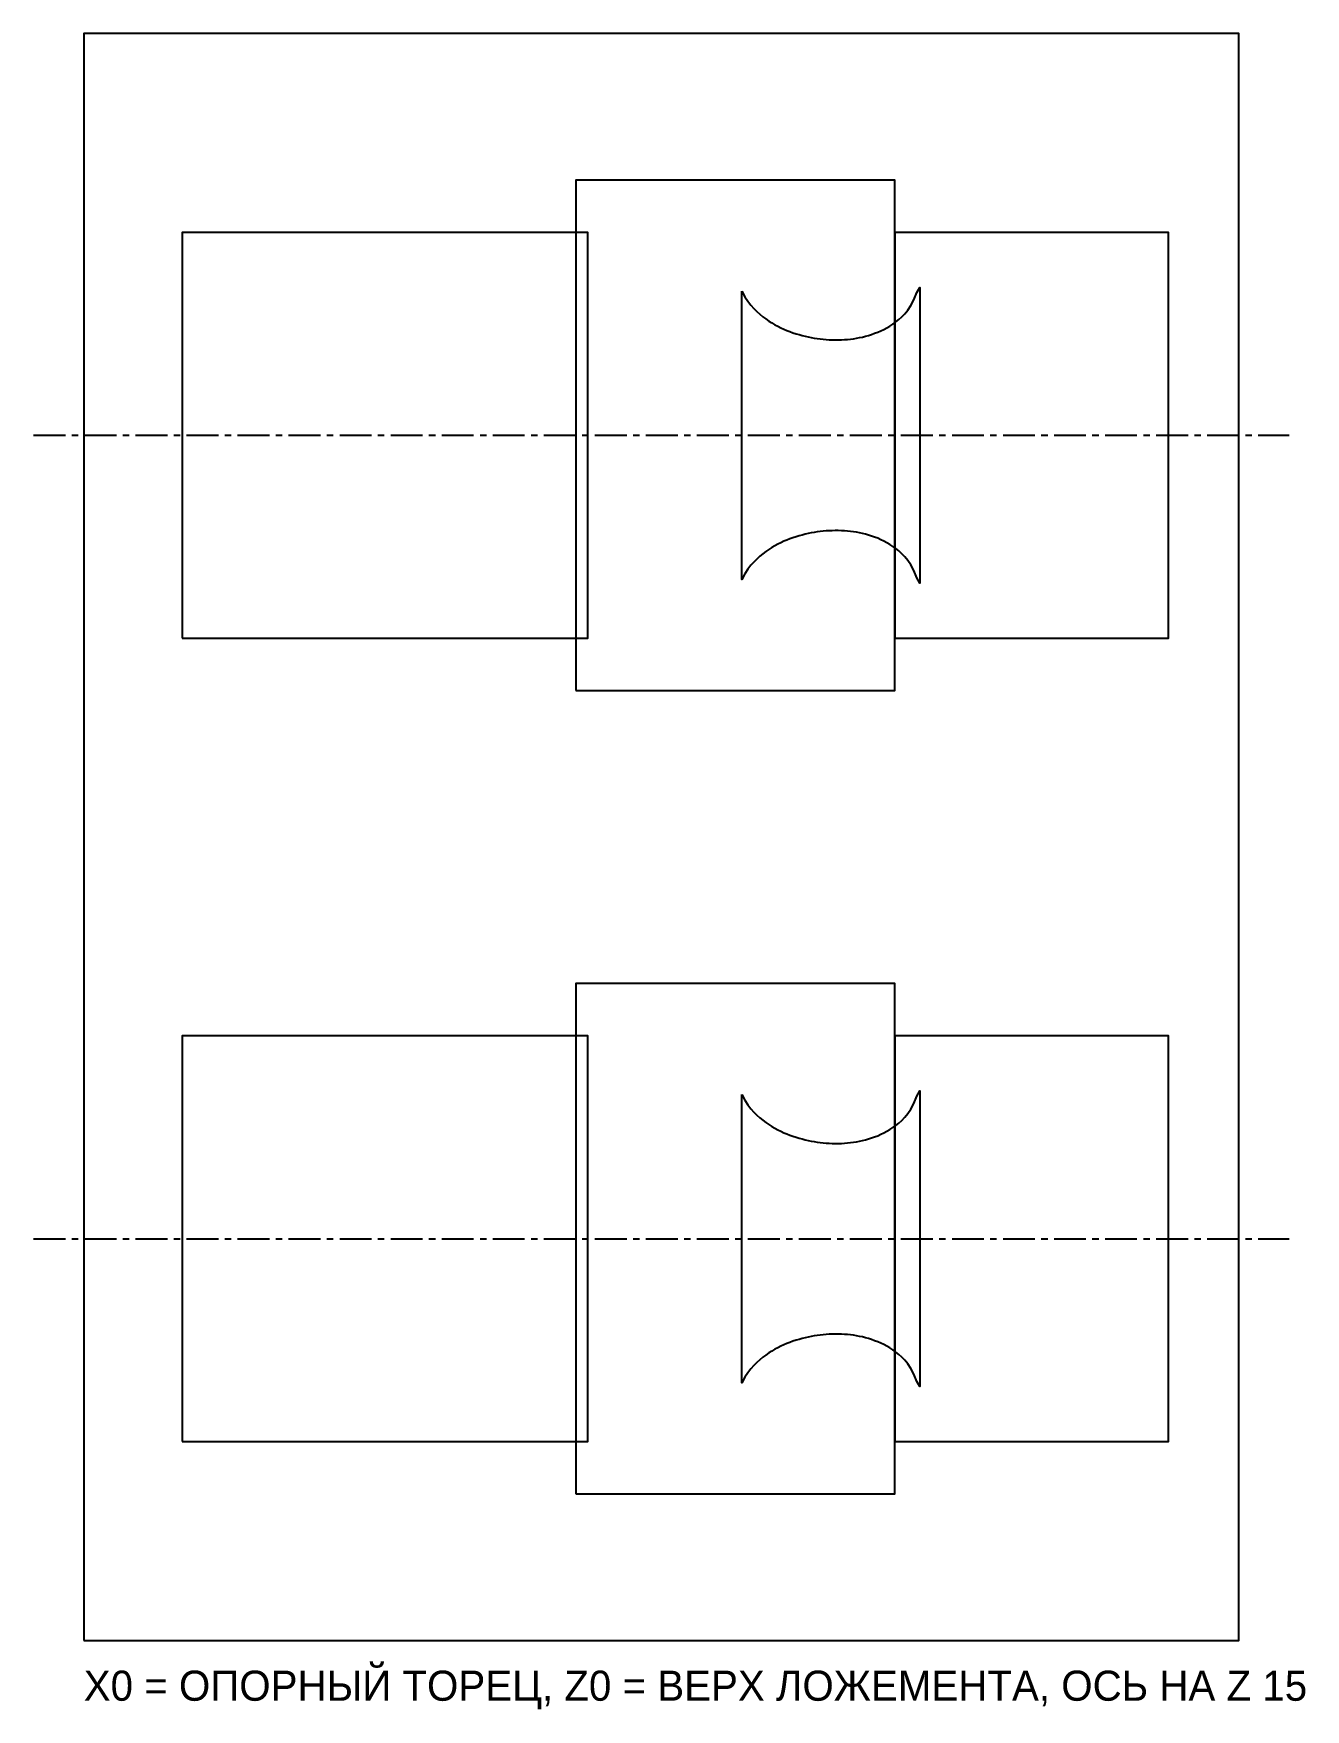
# Model space of a CAD drawing. Header units: millimetres. Extents: x -55 to 72, y -87 to 80.
import ezdxf

# ---------------------------------------------------------------- set-up
doc = ezdxf.new("R2010")
doc.units = ezdxf.units.MM
doc.linetypes.add('CENTER', pattern=[5.08, 3.175, -0.635, 0.635, -0.635])
for name, color, linetype in [('AXIS', 1, 'CENTER'), ('FLUTE_ZONE', 5, 'CONTINUOUS'), ('NEST', 7, 'CONTINUOUS'), ('POCKET', 1, 'CONTINUOUS'), ('TEXT', 8, 'CONTINUOUS'), ('TROUGH', 3, 'CONTINUOUS')]:
    doc.layers.add(name, color=color, linetype=linetype)

msp = doc.modelspace()

# ---------------------------------------------------------------- linework, layer by layer
at = {"layer": 'AXIS'}
for p, q in [((-55, 40), (70, 40)), ((-55, -40), (70, -40))]:
    msp.add_line(p, q, dxfattribs=at)
at = {"layer": 'FLUTE_ZONE'}
for points in [[(15.5, 54.36), (15.8, 53.79), (16.1, 53.34), (16.4, 52.95), (16.7, 52.62), (17, 52.32), (17.3, 52.05), (17.61, 51.8), (17.91, 51.58), (18.21, 51.37), (18.51, 51.19), (18.81, 51.01), (19.11, 50.85), (19.41, 50.7), (19.71, 50.56), (20.01, 50.43), (20.31, 50.32), (20.61, 50.21), (20.91, 50.11), (21.21, 50.02), (21.52, 49.94), (21.82, 49.86), (22.12, 49.79), (22.42, 49.73), (22.72, 49.68), (23.02, 49.63), (23.32, 49.59), (23.62, 49.56), (23.92, 49.53), (24.22, 49.51), (24.52, 49.5), (24.82, 49.49), (25.12, 49.49), (25.43, 49.5), (25.73, 49.52), (26.03, 49.54), (26.33, 49.57), (26.63, 49.61), (26.93, 49.66), (27.23, 49.72), (27.53, 49.78), (27.83, 49.86), (28.13, 49.94), (28.43, 50.04), (28.73, 50.15), (29.04, 50.26), (29.34, 50.4), (29.64, 50.54), (29.94, 50.7), (30.24, 50.87), (30.54, 51.07), (30.84, 51.28), (31.14, 51.52), (31.44, 51.79), (31.74, 52.1), (32.04, 52.47), (32.34, 52.91), (32.64, 53.48), (32.95, 54.2), (33.25, 54.72), (33.25, 25.28), (32.95, 25.8), (32.64, 26.52), (32.34, 27.09), (32.04, 27.53), (31.74, 27.9), (31.44, 28.21), (31.14, 28.48), (30.84, 28.72), (30.54, 28.93), (30.24, 29.13), (29.94, 29.3), (29.64, 29.46), (29.34, 29.6), (29.04, 29.74), (28.73, 29.85), (28.43, 29.96), (28.13, 30.06), (27.83, 30.14), (27.53, 30.22), (27.23, 30.28), (26.93, 30.34), (26.63, 30.39), (26.33, 30.43), (26.03, 30.46), (25.73, 30.48), (25.43, 30.5), (25.12, 30.51), (24.82, 30.51), (24.52, 30.5), (24.22, 30.49), (23.92, 30.47), (23.62, 30.44), (23.32, 30.41), (23.02, 30.37), (22.72, 30.32), (22.42, 30.27), (22.12, 30.21), (21.82, 30.14), (21.52, 30.06), (21.21, 29.98), (20.91, 29.89), (20.61, 29.79), (20.31, 29.68), (20.01, 29.57), (19.71, 29.44), (19.41, 29.3), (19.11, 29.15), (18.81, 28.99), (18.51, 28.81), (18.21, 28.63), (17.91, 28.42), (17.61, 28.2), (17.3, 27.95), (17, 27.68), (16.7, 27.38), (16.4, 27.05), (16.1, 26.66), (15.8, 26.21), (15.5, 25.64)], [(15.5, -25.64), (15.8, -26.21), (16.1, -26.66), (16.4, -27.05), (16.7, -27.38), (17, -27.68), (17.3, -27.95), (17.61, -28.2), (17.91, -28.42), (18.21, -28.63), (18.51, -28.81), (18.81, -28.99), (19.11, -29.15), (19.41, -29.3), (19.71, -29.44), (20.01, -29.57), (20.31, -29.68), (20.61, -29.79), (20.91, -29.89), (21.21, -29.98), (21.52, -30.06), (21.82, -30.14), (22.12, -30.21), (22.42, -30.27), (22.72, -30.32), (23.02, -30.37), (23.32, -30.41), (23.62, -30.44), (23.92, -30.47), (24.22, -30.49), (24.52, -30.5), (24.82, -30.51), (25.12, -30.51), (25.43, -30.5), (25.73, -30.48), (26.03, -30.46), (26.33, -30.43), (26.63, -30.39), (26.93, -30.34), (27.23, -30.28), (27.53, -30.22), (27.83, -30.14), (28.13, -30.06), (28.43, -29.96), (28.73, -29.85), (29.04, -29.74), (29.34, -29.6), (29.64, -29.46), (29.94, -29.3), (30.24, -29.13), (30.54, -28.93), (30.84, -28.72), (31.14, -28.48), (31.44, -28.21), (31.74, -27.9), (32.04, -27.53), (32.34, -27.09), (32.64, -26.52), (32.95, -25.8), (33.25, -25.28), (33.25, -54.72), (32.95, -54.2), (32.64, -53.48), (32.34, -52.91), (32.04, -52.47), (31.74, -52.1), (31.44, -51.79), (31.14, -51.52), (30.84, -51.28), (30.54, -51.07), (30.24, -50.87), (29.94, -50.7), (29.64, -50.54), (29.34, -50.4), (29.04, -50.26), (28.73, -50.15), (28.43, -50.04), (28.13, -49.94), (27.83, -49.86), (27.53, -49.78), (27.23, -49.72), (26.93, -49.66), (26.63, -49.61), (26.33, -49.57), (26.03, -49.54), (25.73, -49.52), (25.43, -49.5), (25.12, -49.49), (24.82, -49.49), (24.52, -49.5), (24.22, -49.51), (23.92, -49.53), (23.62, -49.56), (23.32, -49.59), (23.02, -49.63), (22.72, -49.68), (22.42, -49.73), (22.12, -49.79), (21.82, -49.86), (21.52, -49.94), (21.21, -50.02), (20.91, -50.11), (20.61, -50.21), (20.31, -50.32), (20.01, -50.43), (19.71, -50.56), (19.41, -50.7), (19.11, -50.85), (18.81, -51.01), (18.51, -51.19), (18.21, -51.37), (17.91, -51.58), (17.61, -51.8), (17.3, -52.05), (17, -52.32), (16.7, -52.62), (16.4, -52.95), (16.1, -53.34), (15.8, -53.79), (15.5, -54.36)]]:
    msp.add_lwpolyline(points, close=True, dxfattribs=at)
at = {"layer": 'NEST'}
msp.add_lwpolyline([(-50, -80), (65, -80), (65, 80), (-50, 80)], close=True, dxfattribs=at)
at = {"layer": 'POCKET'}
for points in [[(-40.2, 19.8), (0.2, 19.8), (0.2, 60.2), (-40.2, 60.2)], [(-40.2, -60.2), (0.2, -60.2), (0.2, -19.8), (-40.2, -19.8)]]:
    msp.add_lwpolyline(points, close=True, dxfattribs=at)
at = {"layer": 'TROUGH'}
for points in [[(-1, 14.6), (30.75, 14.6), (30.75, 65.4), (-1, 65.4)], [(30.75, 19.81), (58, 19.81), (58, 60.19), (30.75, 60.19)], [(-1, -65.4), (30.75, -65.4), (30.75, -14.6), (-1, -14.6)], [(30.75, -60.19), (58, -60.19), (58, -19.81), (30.75, -19.81)]]:
    msp.add_lwpolyline(points, close=True, dxfattribs=at)

# ---------------------------------------------------------------- texts
at = {"layer": 'TEXT'}
msp.add_text('X0 = ОПОРНЫЙ ТОРЕЦ, Z0 = ВЕРХ ЛОЖЕМЕНТА, ОСЬ НА Z 15', height=3, dxfattribs=at).set_placement((-50, -86))

doc.saveas('drawing.dxf')
